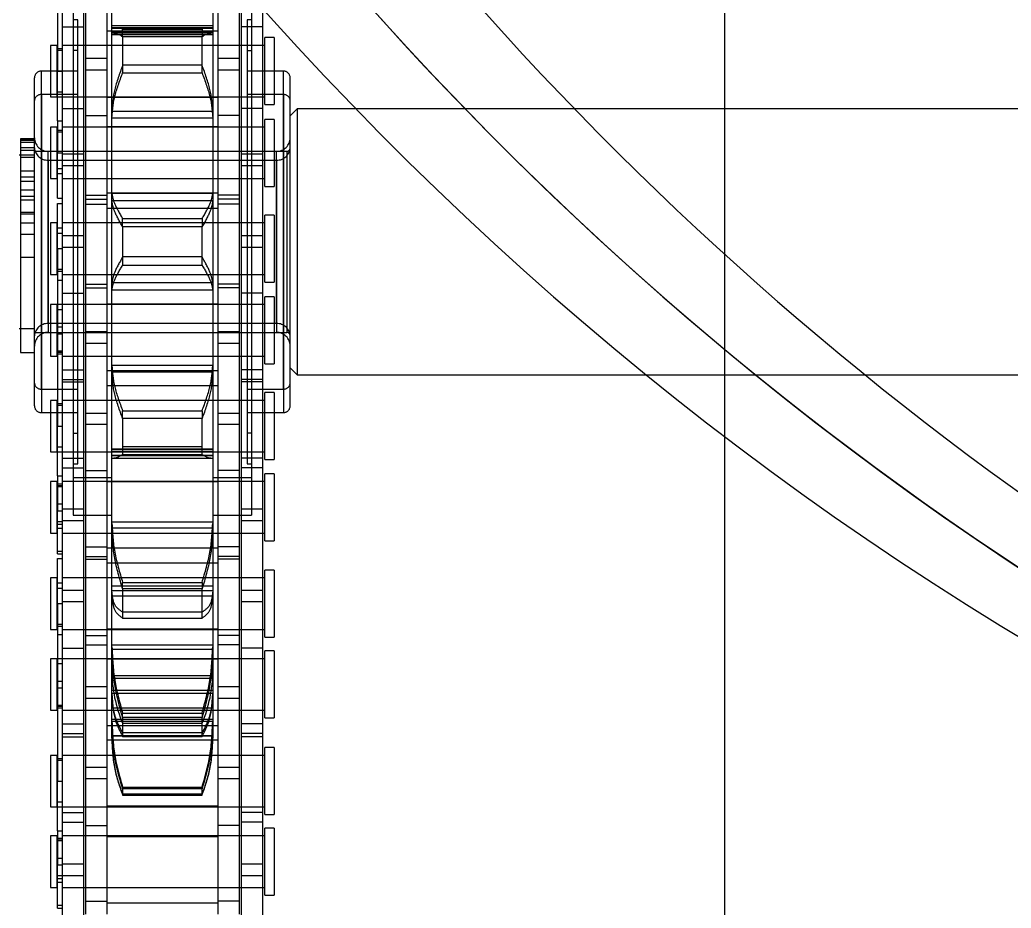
# Model space of a CAD drawing. Header units: metres. Extents: x 0 to 63075, y 0 to 44550.
# Drawn here: x 13981.9 to 14052.9, y 24886.9 to 24950.4 of the extents above; entities that cross this region are included whole.
import ezdxf

# ---------------------------------------------------------------- set-up
doc = ezdxf.new("R2010")
doc.units = ezdxf.units.M
doc.header["$LTSCALE"] = 75
doc.linetypes.add('HIDDEN2', pattern=[4.7625, 3.175, -1.5875])
for name, color, linetype in [('SDM', 7, 'Continuous'), ('SL1', 8, 'Continuous'), ('SL4', 4, 'Continuous'), ('ST1', 7, 'HIDDEN2')]:
    doc.layers.add(name, color=color, linetype=linetype)

# ---------------------------------------------------------------- blocks, each defined once
blk = doc.blocks.new('A$Ca548c4ee')
at = {"layer": 'SL1'}
for centre, major_axis, start_param, end_param in [((5918.823, 2446.587), (0, 241.3), 0.776095, 3.141593), ((5926.647, 2446.586), (0, 241.3), 0.776095, 3.976762), ((5933.207, 2446.586), (0, 182.55), 0.776095, 3.621544), ((5911.003, 2446.587), (0, -241.3), 4.712391, 6.283185), ((5918.823, 2446.587), (0, -241.3), 4.712391, 6.283185)]:
    blk.add_ellipse(centre, major_axis=major_axis, ratio=0.965926, start_param=start_param, end_param=end_param, dxfattribs=at)
blk = doc.blocks.new('A$Ca53c419a')
at = {"layer": 'SL4'}
for p, q in [((215.006, 420.765), (1004.763, 420.765)), ((495.238, 420.765), (495.238, 281.235)), ((514.288, 281.235), (514.288, 420.765))]:
    blk.add_line(p, q, dxfattribs=at)
at = {"layer": 'ST1'}
for p, q in [((512.124, 471.145), (496.837, 471.145)), ((496.837, 471.145), (496.837, 470.145)), ((498.563, 471.245), (498.563, 470.145)), ((498.563, 471.145), (498.563, 470.145)), ((503.67, 471.145), (503.67, 470.145)), ((505.307, 471.145), (505.307, 470.145)), ((506.132, 471.145), (506.132, 470.145)), ((506.766, 471.145), (506.766, 470.145)), ((506.89, 471.145), (506.89, 470.145)), ((507.761, 471.145), (507.761, 470.145)), ((508.039, 471.145), (508.039, 470.145)), ((508.466, 470.145), (508.466, 471.145)), ((509.094, 471.145), (509.094, 470.145)), ((509.405, 471.145), (509.405, 470.145)), ((509.837, 471.145), (509.837, 470.145)), ((510.794, 470.145), (510.794, 471.145)), ((510.963, 470.145), (510.963, 471.245)), ((510.963, 470.145), (510.963, 471.145)), ((511.321, 471.145), (511.321, 470.145)), ((511.51, 471.145), (511.51, 470.145)), ((511.513, 471.145), (511.513, 470.145)), ((511.899, 471.145), (511.899, 470.145)), ((512.033, 471.145), (512.033, 470.145)), ((512.092, 470.145), (512.092, 471.145)), ((512.124, 470.145), (512.124, 471.145)), ((515.297, 469.656), (492.548, 469.656)), ((492.548, 469.656), (492.548, 467.056)), ((493.036, 470.145), (514.875, 470.145)), ((494.228, 469.656), (494.228, 467.056)), ((494.228, 469.656), (516.977, 469.656)), ((498.288, 470.145), (498.288, 452.105)), ((511.238, 452.105), (511.238, 470.145)), ((514.875, 470.145), (516.489, 470.145)), ((515.297, 467.056), (515.297, 469.656)), ((516.978, 467.056), (516.978, 469.656)), ((462.269, 469), (458.579, 469)), ((458.579, 469), (458.579, 468.526)), ((462.269, 468.526), (462.269, 469)), ((468.022, 469), (464.332, 469)), ((464.332, 469), (464.332, 468.526)), ((468.022, 468.526), (468.022, 469)), ((474.939, 469), (471.249, 469)), ((471.249, 469), (471.249, 468.526)), ((474.939, 468.526), (474.939, 469)), ((480.722, 469), (477.032, 469)), ((477.032, 469), (477.032, 468.526)), ((480.722, 468.526), (480.722, 469)), ((487.609, 469), (483.919, 469)), ((483.919, 469), (483.919, 468.526)), ((487.609, 468.526), (487.609, 469)), ((493.422, 469), (489.732, 469)), ((489.732, 469), (489.732, 468.526)), ((493.422, 468.526), (493.422, 469)), ((500.279, 469), (496.589, 469)), ((496.589, 469), (496.589, 468.526)), ((498.288, 469.168), (498.288, 452.832)), ((510.611, 469.168), (498.293, 469.168)), ((498.914, 452.832), (498.914, 469.168)), ((498.914, 469.168), (511.232, 469.168)), ((500.279, 468.526), (500.279, 469)), ((506.122, 469), (502.432, 469)), ((502.432, 469), (502.432, 468.526)), ((506.122, 468.526), (506.122, 469)), ((512.974, 469), (509.284, 469)), ((509.284, 469), (509.284, 468.526)), ((510.611, 469.168), (510.611, 452.832)), ((511.238, 452.832), (511.238, 469.168)), ((512.974, 468.526), (512.974, 469)), ((518.822, 469), (515.132, 469)), ((515.132, 469), (515.132, 468.526)), ((518.822, 468.526), (518.822, 469)), ((459.397, 468.157), (450.302, 468.157)), ((457.099, 468.489), (457.099, 468.157)), ((457.099, 468.489), (460.18, 468.489)), ((457.302, 468.489), (457.302, 468.157)), ((458.579, 468.526), (462.264, 468.526)), ((458.579, 468.157), (458.579, 466.637)), ((458.579, 468.157), (458.579, 453.659)), ((458.948, 468.526), (458.948, 468.157)), ((459.218, 468.489), (459.218, 468.157)), ((460.257, 468.157), (459.397, 468.157)), ((459.397, 466.637), (459.397, 468.157)), ((459.421, 468.489), (459.421, 468.157)), ((460.18, 468.489), (460.18, 468.157)), ((462.625, 468.489), (460.18, 468.489)), ((469.352, 468.157), (460.257, 468.157)), ((460.257, 468.157), (460.257, 466.637)), ((460.668, 468.489), (460.668, 468.157)), ((461.9, 468.157), (461.9, 468.526)), ((461.978, 468.489), (461.978, 468.157)), ((462.1, 468.489), (462.1, 468.157)), ((462.264, 468.526), (462.269, 468.526)), ((462.269, 466.637), (462.269, 468.157)), ((462.269, 453.659), (462.269, 468.157)), ((462.625, 468.489), (466.177, 468.489)), ((462.625, 468.489), (462.625, 468.157)), ((463.248, 468.157), (463.248, 466.637)), ((463.934, 468.157), (463.934, 466.637)), ((464.332, 468.526), (468.022, 468.526)), ((464.332, 468.489), (464.332, 466.637)), ((464.332, 468.157), (464.332, 453.659)), ((464.701, 468.526), (464.701, 468.157)), ((466.177, 468.489), (466.177, 468.157)), ((478.877, 468.489), (466.177, 468.489)), ((467.653, 468.157), (467.653, 468.526)), ((467.796, 468.489), (467.796, 468.157)), ((468.022, 466.637), (468.022, 468.157)), ((468.022, 453.659), (468.022, 468.157)), ((469.352, 468.157), (469.352, 466.637)), ((475.702, 468.157), (469.352, 468.157)), ((469.583, 468.157), (469.583, 466.637)), ((470.269, 468.157), (470.269, 466.637)), ((471.249, 468.526), (474.934, 468.526)), ((471.249, 468.157), (471.249, 466.637)), ((471.249, 468.157), (471.249, 453.659)), ((471.418, 468.489), (471.418, 468.157)), ((471.539, 468.489), (471.539, 468.157)), ((471.618, 468.526), (471.618, 468.157)), ((472.85, 468.489), (472.85, 468.157)), ((473.338, 468.489), (473.338, 468.157)), ((474.57, 468.157), (474.57, 468.526)), ((474.934, 468.526), (474.939, 468.526)), ((474.939, 466.637), (474.939, 468.489)), ((474.939, 453.659), (474.939, 468.157)), ((475.702, 468.157), (475.702, 466.637)), ((484.797, 468.157), (475.702, 468.157)), ((476.646, 468.157), (476.646, 468.489)), ((477.032, 468.526), (480.722, 468.526)), ((477.032, 468.157), (477.032, 466.637)), ((477.032, 468.157), (477.032, 453.659)), ((477.258, 468.489), (477.258, 468.157)), ((477.401, 468.526), (477.401, 468.157)), ((478.877, 468.489), (478.877, 468.157)), ((478.877, 468.489), (482.108, 468.489)), ((479.014, 466.637), (479.014, 468.157)), ((479.844, 468.157), (479.844, 466.637)), ((479.984, 468.489), (479.984, 468.157)), ((480.353, 468.157), (480.353, 468.526)), ((480.722, 466.637), (480.722, 468.157)), ((480.722, 453.659), (480.722, 468.157)), ((482.108, 468.489), (482.108, 468.157)), ((482.439, 468.489), (482.439, 468.157)), ((482.439, 468.489), (485.52, 468.489)), ((482.642, 468.489), (482.642, 468.157)), ((483.919, 468.526), (487.604, 468.526)), ((483.919, 468.157), (483.919, 466.637)), ((483.919, 468.157), (483.919, 453.659)), ((484.288, 468.526), (484.288, 468.157)), ((484.558, 468.489), (484.558, 468.157)), ((484.761, 468.489), (484.761, 468.157)), ((485.657, 468.157), (484.797, 468.157)), ((484.797, 466.637), (484.797, 468.157)), ((485.52, 468.489), (485.52, 468.157)), ((488.025, 468.489), (485.52, 468.489)), ((494.752, 468.157), (485.657, 468.157)), ((485.657, 468.157), (485.657, 466.637)), ((486.008, 468.489), (486.008, 468.157)), ((487.24, 468.157), (487.24, 468.526)), ((487.318, 468.489), (487.318, 468.157)), ((487.44, 468.489), (487.44, 468.157)), ((487.604, 468.526), (487.609, 468.526)), ((487.609, 466.637), (487.609, 468.157)), ((487.609, 453.659), (487.609, 468.157)), ((488.025, 468.489), (491.577, 468.489)), ((488.025, 468.489), (488.025, 468.157)), ((488.588, 468.157), (488.588, 466.637)), ((489.274, 468.157), (489.274, 466.637)), ((489.732, 468.526), (493.422, 468.526)), ((489.732, 468.489), (489.732, 466.637)), ((489.732, 468.157), (489.732, 453.659)), ((490.101, 468.526), (490.101, 468.157)), ((491.577, 468.489), (491.577, 468.157)), ((504.277, 468.489), (491.577, 468.489)), ((493.053, 468.157), (493.053, 468.526)), ((493.196, 468.489), (493.196, 468.157)), ((493.422, 466.637), (493.422, 468.157)), ((493.422, 453.659), (493.422, 468.157)), ((494.752, 468.157), (494.752, 466.637)), ((501.102, 468.157), (494.752, 468.157)), ((494.923, 468.157), (494.923, 466.637)), ((495.609, 468.157), (495.609, 466.637)), ((496.589, 468.526), (500.274, 468.526)), ((496.589, 468.157), (496.589, 466.637)), ((496.589, 468.157), (496.589, 453.659)), ((496.758, 468.489), (496.758, 468.157)), ((496.879, 468.489), (496.879, 468.157)), ((496.958, 468.526), (496.958, 468.157)), ((498.19, 468.489), (498.19, 468.157)), ((498.678, 468.489), (498.678, 468.157)), ((499.91, 468.157), (499.91, 468.526)), ((500.274, 468.526), (500.279, 468.526)), ((500.279, 466.637), (500.279, 468.489)), ((500.279, 453.659), (500.279, 468.157)), ((501.102, 468.157), (501.102, 466.637)), ((510.197, 468.157), (501.102, 468.157)), ((501.986, 468.157), (501.986, 468.489)), ((502.432, 468.526), (506.122, 468.526)), ((502.432, 468.157), (502.432, 466.637)), ((502.432, 468.157), (502.432, 453.659)), ((502.658, 468.489), (502.658, 468.157)), ((502.801, 468.526), (502.801, 468.157)), ((504.277, 468.489), (504.277, 468.157)), ((504.277, 468.489), (507.508, 468.489)), ((504.354, 466.637), (504.354, 468.157)), ((505.209, 468.157), (505.209, 466.637)), ((505.384, 468.489), (505.384, 468.157)), ((505.753, 468.157), (505.753, 468.526)), ((506.122, 466.637), (506.122, 468.157)), ((506.122, 453.659), (506.122, 468.157)), ((507.508, 468.489), (507.508, 468.157)), ((507.898, 468.489), (507.898, 468.157)), ((507.898, 468.489), (511.129, 468.489)), ((509.284, 468.526), (512.974, 468.526)), ((509.284, 468.157), (509.284, 466.637)), ((509.284, 468.157), (509.284, 453.659)), ((509.653, 468.526), (509.653, 468.157)), ((510.022, 468.489), (510.022, 468.157)), ((511.057, 468.157), (510.197, 468.157)), ((510.197, 466.637), (510.197, 468.157)), ((520.152, 468.157), (511.057, 468.157)), ((511.057, 468.157), (511.057, 466.637)), ((511.129, 468.489), (511.129, 468.157)), ((513.425, 468.489), (511.129, 468.489)), ((512.605, 468.157), (512.605, 468.526)), ((512.748, 468.489), (512.748, 468.157)), ((512.974, 466.637), (512.974, 468.157)), ((512.974, 453.659), (512.974, 468.157)), ((513.425, 468.489), (516.977, 468.489)), ((513.425, 468.489), (513.425, 468.157)), ((514.304, 468.157), (514.304, 466.637)), ((515.132, 468.526), (518.822, 468.526)), ((515.132, 468.489), (515.132, 466.637)), ((515.132, 468.157), (515.132, 453.659)), ((515.501, 468.526), (515.501, 468.157)), ((516.977, 468.489), (516.977, 468.157)), ((529.677, 468.489), (516.977, 468.489)), ((518.453, 468.157), (518.453, 468.526)), ((518.596, 468.489), (518.596, 468.157)), ((518.822, 466.637), (518.822, 468.157)), ((518.822, 453.659), (518.822, 468.157)), ((520.152, 468.157), (520.152, 466.637)), ((526.502, 468.157), (520.152, 468.157)), ((521.617, 467.375), (485.219, 467.375)), ((485.219, 467.375), (485.219, 464.605)), ((487.908, 467.375), (487.908, 464.605)), ((488.883, 467.375), (488.883, 467.056)), ((491.068, 467.375), (491.068, 467.056)), ((518.457, 467.056), (518.457, 467.375)), ((520.642, 467.056), (520.642, 467.375)), ((459.397, 466.637), (450.302, 466.637)), ((460.257, 466.637), (459.397, 466.637)), ((469.352, 466.637), (460.257, 466.637)), ((475.702, 466.637), (469.352, 466.637)), ((484.797, 466.637), (475.702, 466.637)), ((485.657, 466.637), (484.797, 466.637)), ((494.752, 466.637), (485.657, 466.637)), ((488.883, 467.056), (518.457, 467.056)), ((501.102, 466.637), (494.752, 466.637)), ((510.197, 466.637), (501.102, 466.637)), ((511.057, 466.637), (510.197, 466.637)), ((520.152, 466.637), (511.057, 466.637)), ((518.457, 467.056), (520.642, 467.056)), ((526.502, 466.637), (520.152, 466.637)), ((463.002, 466.485), (456.652, 466.485)), ((457.599, 466.485), (457.599, 464.965)), ((458.579, 466.485), (458.579, 464.965)), ((462.269, 464.965), (462.269, 466.485)), ((463.002, 466.485), (463.002, 464.965)), ((472.097, 466.485), (463.002, 466.485)), ((464.332, 466.485), (464.332, 464.965)), ((466.344, 464.965), (466.344, 466.485)), ((467.174, 466.485), (467.174, 464.965)), ((468.022, 464.965), (468.022, 466.485)), ((471.249, 466.485), (471.249, 464.965)), ((472.957, 466.485), (472.097, 466.485)), ((472.097, 464.965), (472.097, 466.485)), ((482.052, 466.485), (472.957, 466.485)), ((472.957, 466.485), (472.957, 464.965)), ((474.939, 464.965), (474.939, 466.485)), ((475.918, 466.485), (475.918, 464.965)), ((476.604, 466.485), (476.604, 464.965)), ((477.032, 466.485), (477.032, 464.965)), ((480.722, 464.965), (480.722, 466.485)), ((482.052, 466.485), (482.052, 464.965)), ((488.402, 466.485), (482.052, 466.485)), ((482.253, 466.485), (482.253, 464.965)), ((482.939, 466.485), (482.939, 464.965)), ((483.919, 466.485), (483.919, 464.965)), ((487.609, 464.965), (487.609, 466.485)), ((488.402, 466.485), (488.402, 464.965)), ((497.497, 466.485), (488.402, 466.485)), ((489.732, 466.485), (489.732, 464.965)), ((491.684, 464.965), (491.684, 466.485)), ((492.514, 466.485), (492.514, 464.965)), ((493.422, 464.965), (493.422, 466.485)), ((496.589, 466.485), (496.589, 464.965)), ((498.357, 466.485), (497.497, 466.485)), ((497.497, 464.965), (497.497, 466.485)), ((507.452, 466.485), (498.357, 466.485)), ((498.357, 466.485), (498.357, 464.965)), ((500.279, 464.965), (500.279, 466.485)), ((501.47, 466.485), (501.47, 464.965)), ((501.745, 466.485), (501.745, 464.965)), ((502.432, 466.485), (502.432, 464.965)), ((506.122, 464.965), (506.122, 466.485)), ((507.452, 466.485), (507.452, 464.965)), ((513.802, 466.485), (507.452, 466.485)), ((507.818, 466.485), (507.818, 464.965)), ((508.093, 466.485), (508.093, 464.965)), ((509.284, 466.485), (509.284, 464.965)), ((512.974, 464.965), (512.974, 466.485)), ((513.802, 466.485), (513.802, 464.965)), ((522.897, 466.485), (513.802, 466.485)), ((515.132, 466.485), (515.132, 464.965)), ((517.049, 464.965), (517.049, 466.485)), ((517.909, 466.485), (517.909, 464.965)), ((518.822, 464.965), (518.822, 466.485)), ((463.002, 464.965), (456.652, 464.965)), ((457.437, 457.035), (457.437, 464.965)), ((458.579, 464.965), (458.579, 457.035)), ((462.217, 464.965), (462.217, 457.035)), ((462.269, 457.035), (462.269, 464.965)), ((472.097, 464.965), (463.002, 464.965)), ((464.332, 464.965), (464.332, 457.035)), ((464.384, 457.035), (464.384, 464.965)), ((468.022, 457.035), (468.022, 464.965)), ((469.134, 464.965), (469.134, 457.035)), ((469.264, 464.605), (470.318, 464.605)), ((469.384, 457.395), (469.384, 464.605)), ((469.427, 457.395), (469.427, 464.605)), ((470.137, 457.035), (470.137, 464.965)), ((470.318, 464.605), (470.447, 464.605)), ((470.447, 457.395), (470.447, 464.605)), ((470.447, 464.605), (472.357, 464.605)), ((470.582, 457.395), (470.582, 464.605)), ((471.249, 464.965), (471.249, 457.035)), ((471.405, 457.395), (471.405, 464.605)), ((472.957, 464.965), (472.097, 464.965)), ((472.357, 464.605), (475.483, 464.605)), ((472.453, 457.395), (472.453, 464.605)), ((472.669, 457.395), (472.669, 464.605)), ((482.052, 464.965), (472.957, 464.965)), ((473.521, 457.395), (473.521, 464.605)), ((473.702, 457.395), (473.702, 464.605)), ((474.917, 464.965), (474.917, 457.035)), ((474.939, 457.035), (474.939, 464.965)), ((475.483, 464.605), (475.607, 464.605)), ((475.607, 457.395), (475.607, 464.605)), ((475.607, 464.605), (479.359, 464.605)), ((475.902, 457.395), (475.902, 464.605)), ((477.032, 464.965), (477.032, 457.035)), ((477.054, 457.035), (477.054, 464.965)), ((479.359, 464.605), (484.179, 464.605)), ((479.419, 457.395), (479.419, 464.605)), ((479.782, 457.395), (479.782, 464.605)), ((479.796, 457.395), (479.796, 464.605)), ((480.137, 457.395), (480.137, 464.605)), ((480.722, 457.035), (480.722, 464.965)), ((481.804, 464.965), (481.804, 457.035)), ((488.402, 464.965), (482.052, 464.965)), ((482.837, 457.035), (482.837, 464.965)), ((483.919, 464.965), (483.919, 457.035)), ((484.179, 464.605), (484.282, 464.605)), ((484.282, 457.395), (484.282, 464.605)), ((484.282, 464.605), (489.425, 464.605)), ((484.704, 457.395), (484.704, 464.605)), ((487.609, 457.035), (487.609, 464.965)), ((487.617, 464.965), (487.617, 457.035)), ((497.497, 464.965), (488.402, 464.965)), ((489.296, 464.608), (489.296, 457.393)), ((489.425, 464.605), (495.357, 464.605)), ((489.442, 457.395), (489.442, 464.605)), ((489.473, 457.395), (489.473, 464.605)), ((489.724, 457.035), (489.724, 464.965)), ((489.732, 464.965), (489.732, 457.035)), ((489.79, 464.608), (489.79, 457.393)), ((489.907, 457.395), (489.907, 464.605)), ((489.932, 457.395), (489.932, 464.605)), ((493.422, 457.035), (493.422, 464.965)), ((494.474, 464.965), (494.474, 457.035)), ((495.357, 464.605), (495.428, 464.605)), ((495.428, 457.395), (495.428, 464.605)), ((495.428, 464.605), (501.313, 464.605)), ((495.537, 457.035), (495.537, 464.965)), ((495.925, 457.395), (495.925, 464.605)), ((496.589, 464.965), (496.589, 457.035)), ((498.357, 464.965), (497.497, 464.965)), ((507.452, 464.965), (498.357, 464.965)), ((500.279, 457.035), (500.279, 464.965)), ((500.317, 464.965), (500.317, 457.035)), ((501.313, 457.395), (501.313, 464.605)), ((501.313, 464.605), (501.341, 464.605)), ((501.341, 464.605), (507.671, 464.605)), ((501.825, 457.395), (501.825, 464.605)), ((502.394, 457.035), (502.394, 464.965)), ((502.432, 464.965), (502.432, 457.035)), ((506.122, 457.035), (506.122, 464.965)), ((507.169, 464.965), (507.169, 457.035)), ((513.802, 464.965), (507.452, 464.965)), ((507.671, 464.605), (507.7, 464.605)), ((507.7, 457.395), (507.7, 464.605)), ((507.7, 464.605), (513.6, 464.605)), ((508.212, 457.395), (508.212, 464.605)), ((508.237, 457.035), (508.237, 464.965)), ((509.284, 464.965), (509.284, 457.035)), ((512.974, 457.035), (512.974, 464.965)), ((513.017, 464.965), (513.017, 457.035)), ((513.6, 457.395), (513.6, 464.605)), ((513.6, 464.605), (513.669, 464.605)), ((513.669, 464.605), (519.633, 464.605)), ((522.897, 464.965), (513.802, 464.965)), ((514.097, 457.395), (514.097, 464.605)), ((515.089, 457.035), (515.089, 464.965)), ((515.132, 464.965), (515.132, 457.035)), ((518.822, 457.035), (518.822, 464.965)), ((519.593, 464.605), (519.593, 457.395)), ((519.618, 457.395), (519.618, 464.605)), ((519.633, 464.605), (524.821, 464.605)), ((519.735, 457.393), (519.735, 464.608)), ((519.869, 464.965), (519.869, 457.035)), ((520.052, 464.605), (520.052, 457.395)), ((520.083, 457.395), (520.083, 464.605)), ((520.229, 457.393), (520.229, 464.608)), ((465.632, 463.843), (465.175, 463.843)), ((465.175, 463.843), (465.175, 458.157)), ((465.256, 458.157), (465.256, 463.843)), ((465.632, 458.157), (465.632, 463.843)), ((465.632, 463.843), (465.752, 463.843)), ((465.752, 463.843), (465.752, 458.157)), ((470.727, 463.843), (469.373, 463.843)), ((469.373, 463.843), (469.373, 458.157)), ((469.645, 458.157), (469.645, 463.843)), ((470.319, 463.843), (470.319, 458.157)), ((470.727, 458.157), (470.727, 463.843)), ((470.727, 463.843), (471.034, 463.843)), ((471.034, 463.843), (471.034, 458.157)), ((479.928, 463.843), (477.84, 463.843)), ((477.84, 463.843), (477.84, 458.157)), ((478.27, 458.157), (478.27, 463.843)), ((479.928, 458.157), (479.928, 463.843)), ((479.928, 463.843), (480.384, 463.843)), ((480.384, 463.843), (480.384, 458.157)), ((492.124, 463.843), (489.554, 463.843)), ((489.554, 463.843), (489.554, 458.157)), ((490.09, 458.157), (490.09, 463.843)), ((492.124, 458.157), (492.124, 463.843)), ((492.124, 463.843), (492.674, 463.843)), ((492.674, 463.843), (492.674, 458.157)), ((505.845, 463.843), (503.102, 463.843)), ((503.102, 463.843), (503.102, 458.157)), ((503.68, 458.157), (503.68, 463.843)), ((505.845, 458.157), (505.845, 463.843)), ((505.845, 463.843), (506.423, 463.843)), ((506.423, 463.843), (506.423, 458.157)), ((519.435, 463.843), (516.851, 463.843)), ((516.851, 463.843), (516.851, 458.157)), ((517.401, 458.157), (517.401, 463.843)), ((519.435, 458.157), (519.435, 463.843)), ((519.435, 463.843), (519.971, 463.843)), ((519.971, 463.843), (519.971, 458.157)), ((465.175, 458.157), (465.632, 458.157)), ((465.752, 458.157), (465.632, 458.157)), ((469.373, 458.157), (470.727, 458.157)), ((471.034, 458.157), (470.727, 458.157)), ((477.84, 458.157), (479.928, 458.157)), ((480.384, 458.157), (479.928, 458.157)), ((489.554, 458.157), (492.124, 458.157)), ((492.674, 458.157), (492.124, 458.157)), ((503.102, 458.157), (505.845, 458.157)), ((506.423, 458.157), (505.845, 458.157)), ((516.851, 458.157), (519.435, 458.157)), ((519.971, 458.157), (519.435, 458.157)), ((470.318, 457.395), (469.264, 457.395)), ((470.447, 457.395), (470.318, 457.395)), ((472.357, 457.395), (470.447, 457.395)), ((475.483, 457.395), (472.357, 457.395)), ((475.607, 457.395), (475.483, 457.395)), ((479.359, 457.395), (475.607, 457.395)), ((484.179, 457.395), (479.359, 457.395)), ((484.282, 457.395), (484.179, 457.395)), ((489.425, 457.395), (484.282, 457.395)), ((485.219, 457.395), (485.219, 454.625)), ((487.908, 457.395), (487.908, 454.625)), ((495.357, 457.395), (489.425, 457.395)), ((495.428, 457.395), (495.357, 457.395)), ((501.313, 457.395), (495.428, 457.395)), ((501.341, 457.395), (501.313, 457.395)), ((507.671, 457.395), (501.341, 457.395)), ((507.7, 457.395), (507.671, 457.395)), ((513.6, 457.395), (507.7, 457.395)), ((513.669, 457.395), (513.6, 457.395)), ((519.633, 457.395), (513.669, 457.395)), ((524.821, 457.395), (519.633, 457.395)), ((463.002, 457.035), (456.652, 457.035)), ((457.599, 455.515), (457.599, 457.035)), ((458.579, 457.035), (458.579, 455.515)), ((462.269, 455.515), (462.269, 457.035)), ((463.002, 455.515), (463.002, 457.035)), ((472.097, 457.035), (463.002, 457.035)), ((464.332, 457.035), (464.332, 455.515)), ((466.344, 455.515), (466.344, 457.035)), ((467.174, 457.035), (467.174, 455.515)), ((468.022, 455.515), (468.022, 457.035)), ((471.249, 457.035), (471.249, 455.515)), ((472.957, 457.035), (472.097, 457.035)), ((472.097, 455.515), (472.097, 457.035)), ((482.052, 457.035), (472.957, 457.035)), ((472.957, 457.035), (472.957, 455.515)), ((474.939, 455.515), (474.939, 457.035)), ((475.918, 455.515), (475.918, 457.035)), ((476.604, 455.515), (476.604, 457.035)), ((477.032, 457.035), (477.032, 455.515)), ((480.722, 455.515), (480.722, 457.035)), ((482.052, 455.515), (482.052, 457.035)), ((488.402, 457.035), (482.052, 457.035)), ((482.253, 455.515), (482.253, 457.035)), ((482.939, 455.515), (482.939, 457.035)), ((483.919, 457.035), (483.919, 455.515)), ((487.609, 455.515), (487.609, 457.035)), ((488.402, 455.515), (488.402, 457.035)), ((497.497, 457.035), (488.402, 457.035)), ((489.732, 457.035), (489.732, 455.515)), ((491.684, 455.515), (491.684, 457.035)), ((492.514, 457.035), (492.514, 455.515)), ((493.422, 455.515), (493.422, 457.035)), ((496.589, 457.035), (496.589, 455.515)), ((498.357, 457.035), (497.497, 457.035)), ((497.497, 455.515), (497.497, 457.035)), ((507.452, 457.035), (498.357, 457.035)), ((498.357, 457.035), (498.357, 455.515)), ((500.279, 455.515), (500.279, 457.035)), ((501.47, 455.515), (501.47, 457.035)), ((501.745, 455.515), (501.745, 457.035)), ((502.432, 457.035), (502.432, 455.515)), ((506.122, 455.515), (506.122, 457.035)), ((507.452, 455.515), (507.452, 457.035)), ((513.802, 457.035), (507.452, 457.035)), ((507.818, 455.515), (507.818, 457.035)), ((508.093, 455.515), (508.093, 457.035)), ((509.284, 457.035), (509.284, 455.515)), ((512.974, 455.515), (512.974, 457.035)), ((513.802, 455.515), (513.802, 457.035)), ((522.897, 457.035), (513.802, 457.035)), ((515.132, 457.035), (515.132, 455.515)), ((517.049, 455.515), (517.049, 457.035)), ((517.909, 457.035), (517.909, 455.515)), ((518.822, 455.515), (518.822, 457.035)), ((459.397, 455.363), (450.302, 455.363)), ((463.002, 455.515), (456.652, 455.515)), ((458.579, 455.363), (458.579, 453.843)), ((460.257, 455.363), (459.397, 455.363)), ((459.397, 453.843), (459.397, 455.363)), ((469.352, 455.363), (460.257, 455.363)), ((460.257, 455.363), (460.257, 453.843)), ((462.269, 453.843), (462.269, 455.363)), ((472.097, 455.515), (463.002, 455.515)), ((463.248, 453.843), (463.248, 455.363)), ((463.934, 453.843), (463.934, 455.363)), ((464.332, 455.363), (464.332, 453.843)), ((468.022, 453.843), (468.022, 455.363)), ((469.352, 453.843), (469.352, 455.363)), ((475.702, 455.363), (469.352, 455.363)), ((469.583, 453.843), (469.583, 455.363)), ((470.269, 453.843), (470.269, 455.363)), ((471.249, 455.363), (471.249, 453.843)), ((472.957, 455.515), (472.097, 455.515)), ((482.052, 455.515), (472.957, 455.515)), ((474.939, 453.843), (474.939, 455.363)), ((475.702, 453.843), (475.702, 455.363)), ((484.797, 455.363), (475.702, 455.363)), ((477.032, 455.363), (477.032, 453.843)), ((479.014, 453.843), (479.014, 455.363)), ((479.844, 455.363), (479.844, 453.843)), ((480.722, 453.843), (480.722, 455.363)), ((488.402, 455.515), (482.052, 455.515)), ((483.919, 455.363), (483.919, 453.843)), ((485.657, 455.363), (484.797, 455.363)), ((484.797, 453.843), (484.797, 455.363)), ((494.752, 455.363), (485.657, 455.363)), ((485.657, 455.363), (485.657, 453.843)), ((487.609, 453.843), (487.609, 455.363)), ((497.497, 455.515), (488.402, 455.515)), ((488.588, 453.843), (488.588, 455.363)), ((489.274, 453.843), (489.274, 455.363)), ((489.732, 455.363), (489.732, 453.843)), ((493.422, 453.843), (493.422, 455.363)), ((494.752, 453.843), (494.752, 455.363)), ((501.102, 455.363), (494.752, 455.363)), ((494.923, 453.843), (494.923, 455.363)), ((495.609, 453.843), (495.609, 455.363)), ((496.589, 455.363), (496.589, 453.843)), ((498.357, 455.515), (497.497, 455.515)), ((507.452, 455.515), (498.357, 455.515)), ((500.279, 453.843), (500.279, 455.363)), ((501.102, 453.843), (501.102, 455.363)), ((510.197, 455.363), (501.102, 455.363)), ((502.432, 455.363), (502.432, 453.843)), ((504.354, 453.843), (504.354, 455.363)), ((505.209, 455.363), (505.209, 453.843)), ((506.122, 453.843), (506.122, 455.363)), ((513.802, 455.515), (507.452, 455.515)), ((509.284, 455.363), (509.284, 453.843)), ((511.057, 455.363), (510.197, 455.363)), ((510.197, 453.843), (510.197, 455.363)), ((520.152, 455.363), (511.057, 455.363)), ((511.057, 455.363), (511.057, 453.843)), ((512.974, 453.843), (512.974, 455.363)), ((522.897, 455.515), (513.802, 455.515)), ((514.304, 453.843), (514.304, 455.363)), ((515.132, 455.363), (515.132, 453.843)), ((518.822, 453.843), (518.822, 455.363)), ((520.152, 453.843), (520.152, 455.363)), ((526.502, 455.363), (520.152, 455.363)), ((521.617, 454.625), (485.219, 454.625)), ((518.457, 454.944), (488.883, 454.944)), ((488.883, 454.944), (488.883, 454.625)), ((491.068, 454.625), (491.068, 454.944)), ((492.548, 454.944), (492.548, 452.344)), ((494.228, 454.944), (494.228, 452.344)), ((515.297, 452.344), (515.297, 454.944)), ((516.978, 452.344), (516.978, 454.944)), ((518.457, 454.944), (518.457, 454.625)), ((520.642, 454.944), (518.457, 454.944)), ((520.642, 454.625), (520.642, 454.944)), ((459.397, 453.843), (450.302, 453.843)), ((458.025, 453.659), (462.822, 453.659)), ((458.025, 453.659), (458.025, 453)), ((460.257, 453.843), (459.397, 453.843)), ((469.352, 453.843), (460.257, 453.843)), ((462.822, 453), (462.822, 453.659)), ((463.779, 453.659), (468.576, 453.659)), ((463.779, 453.659), (463.779, 453)), ((468.576, 453), (468.576, 453.659)), ((475.702, 453.843), (469.352, 453.843)), ((470.695, 453.659), (475.492, 453.659)), ((470.695, 453.659), (470.695, 453)), ((475.492, 453), (475.492, 453.659)), ((484.797, 453.843), (475.702, 453.843)), ((476.479, 453.659), (481.276, 453.659)), ((476.479, 453.659), (476.479, 453)), ((481.276, 453), (481.276, 453.659)), ((483.365, 453.659), (488.162, 453.659)), ((483.365, 453.659), (483.365, 453)), ((485.657, 453.843), (484.797, 453.843)), ((494.752, 453.843), (485.657, 453.843)), ((488.162, 453), (488.162, 453.659)), ((489.179, 453.659), (493.976, 453.659)), ((489.179, 453.659), (489.179, 453)), ((493.976, 453), (493.976, 453.659)), ((501.102, 453.843), (494.752, 453.843)), ((496.035, 453.659), (500.832, 453.659)), ((496.035, 453.659), (496.035, 453)), ((500.832, 453), (500.832, 453.659)), ((510.197, 453.843), (501.102, 453.843)), ((501.879, 453.659), (506.676, 453.659)), ((501.879, 453.659), (501.879, 453)), ((506.676, 453), (506.676, 453.659)), ((508.731, 453.659), (513.528, 453.659)), ((508.731, 453.659), (508.731, 453)), ((511.057, 453.843), (510.197, 453.843)), ((520.152, 453.843), (511.057, 453.843)), ((513.528, 453), (513.528, 453.659)), ((514.579, 453.659), (519.376, 453.659)), ((514.579, 453.659), (514.579, 453)), ((519.376, 453), (519.376, 453.659)), ((526.502, 453.843), (520.152, 453.843)), ((462.822, 453), (458.025, 453)), ((468.576, 453), (463.779, 453)), ((475.492, 453), (470.695, 453)), ((481.276, 453), (476.479, 453)), ((488.162, 453), (483.365, 453)), ((493.976, 453), (489.179, 453)), ((500.832, 453), (496.035, 453)), ((510.611, 452.832), (498.293, 452.832)), ((498.914, 452.832), (511.232, 452.832)), ((506.676, 453), (501.879, 453)), ((513.528, 453), (508.731, 453)), ((519.376, 453), (514.579, 453)), ((515.297, 452.344), (492.548, 452.344)), ((493.036, 451.855), (514.875, 451.855)), ((494.228, 452.344), (516.977, 452.344)), ((495.738, 451.855), (495.238, 451.355)), ((511.23, 452.105), (498.295, 452.105)), ((514.288, 451.355), (513.788, 451.855)), ((514.875, 451.855), (516.489, 451.855)), ((514.288, 451.355), (495.238, 451.355)), ((495.238, 451.355), (495.238, 420.765)), ((514.288, 420.765), (514.288, 451.355))]:
    blk.add_line(p, q, dxfattribs=at)
for centre, radius, start, end in [((493.036, 469.656), 0.489, 90, 180), ((494.686, 469.688), 0.459, 94.53893, 183.91324), ((497.31, 469.168), 0.977, 0, 90), ((497.982, 469.213), 0.934, 357.23726, 86.94097), ((511.543, 469.213), 0.934, 93.05903, 182.76274), ((512.215, 469.168), 0.977, 90, 180), ((514.839, 469.688), 0.459, 356.08676, 85.46107), ((516.489, 469.656), 0.489, 0, 90), ((474.071, 454.987), 9.618, 90.09202, 112.96021), ((474.071, 467.013), 9.618, 247.03979, 269.90798), ((497.31, 452.832), 0.977, 270, 0), ((497.982, 452.787), 0.934, 273.05903, 2.76274), ((511.543, 452.787), 0.934, 177.23726, 266.94097), ((512.215, 452.832), 0.977, 180, 270), ((493.036, 452.344), 0.489, 180, 270), ((494.686, 452.312), 0.459, 176.08676, 265.46107), ((498.038, 452.105), 0.25, 270, 0), ((511.488, 452.105), 0.25, 180, 270), ((514.839, 452.312), 0.459, 274.53893, 3.91324), ((516.489, 452.344), 0.489, 270, 0)]:
    blk.add_arc(centre, radius, start, end, dxfattribs=at)
for points, knots in [([(469.264, 464.605), (468.522, 464.567), (467.036, 464.492), (465.796, 464.059), (465.175, 463.843)], [0, 0, 0, 0, 0.49948, 1, 1, 1, 1]), ([(465.256, 463.843), (465.869, 464.059), (467.095, 464.492), (468.571, 464.567), (469.308, 464.605)], [0, 0, 0, 0, 0.500152, 1, 1, 1, 1]), ([(465.632, 463.843), (466.38, 464.059), (467.874, 464.492), (469.504, 464.567), (470.318, 464.605)], [0, 0, 0, 0, 0.500529, 1, 1, 1, 1]), ([(470.452, 464.605), (469.637, 464.567), (468.005, 464.492), (466.503, 464.059), (465.752, 463.843)], [0, 0, 0, 0, 0.499459, 1, 1, 1, 1]), ([(472.357, 464.605), (471.778, 464.567), (470.619, 464.492), (469.789, 464.06), (469.373, 463.843)], [0, 0, 0, 0, 0.499427, 1, 1, 1, 1]), ([(469.645, 463.843), (470.05, 464.059), (470.86, 464.492), (472.003, 464.567), (472.575, 464.605)], [0, 0, 0, 0, 0.500133, 1, 1, 1, 1]), ([(470.727, 463.843), (471.519, 464.059), (473.101, 464.492), (474.689, 464.567), (475.483, 464.605)], [0, 0, 0, 0, 0.500514, 1, 1, 1, 1]), ([(475.779, 464.605), (474.989, 464.567), (473.407, 464.492), (471.826, 464.06), (471.034, 463.843)], [0, 0, 0, 0, 0.499098, 1, 1, 1, 1]), ([(479.359, 464.605), (479.013, 464.567), (478.319, 464.492), (478, 464.06), (477.84, 463.843)], [0, 0, 0, 0, 0.499098, 1, 1, 1, 1]), ([(478.27, 463.843), (478.418, 464.059), (478.715, 464.492), (479.387, 464.567), (479.723, 464.605)], [0, 0, 0, 0, 0.500534, 1, 1, 1, 1]), ([(479.928, 463.843), (480.668, 464.059), (482.147, 464.492), (483.502, 464.567), (484.179, 464.605)], [0, 0, 0, 0, 0.5002609, 1, 1, 1, 1]), ([(484.601, 464.605), (483.932, 464.567), (482.591, 464.492), (481.12, 464.06), (480.384, 463.843)], [0, 0, 0, 0, 0.499124, 1, 1, 1, 1]), ([(492.124, 463.843), (492.723, 464.059), (493.921, 464.492), (494.879, 464.567), (495.357, 464.605)], [0, 0, 0, 0, 0.500133, 1, 1, 1, 1]), ([(495.856, 464.605), (495.387, 464.567), (494.449, 464.492), (493.266, 464.059), (492.674, 463.843)], [0, 0, 0, 0, 0.499464, 1, 1, 1, 1]), ([(501.341, 464.605), (501.552, 464.567), (501.974, 464.492), (502.726, 464.059), (503.102, 463.843)], [0, 0, 0, 0, 0.499479, 1, 1, 1, 1]), ([(503.68, 463.843), (503.294, 464.059), (502.522, 464.492), (502.077, 464.567), (501.854, 464.605)], [0, 0, 0, 0, 0.500372, 1, 1, 1, 1]), ([(505.845, 463.843), (506.231, 464.059), (507.003, 464.492), (507.448, 464.567), (507.671, 464.605)], [0, 0, 0, 0, 0.500372, 1, 1, 1, 1]), ([(508.184, 464.605), (507.973, 464.567), (507.551, 464.492), (506.799, 464.059), (506.423, 463.843)], [0, 0, 0, 0, 0.499479, 1, 1, 1, 1]), ([(513.669, 464.605), (514.138, 464.567), (515.076, 464.492), (516.259, 464.059), (516.851, 463.843)], [0, 0, 0, 0, 0.499464, 1, 1, 1, 1]), ([(517.401, 463.843), (516.802, 464.059), (515.604, 464.492), (514.646, 464.567), (514.168, 464.605)], [0, 0, 0, 0, 0.500133, 1, 1, 1, 1]), ([(489.324, 464.439), (489.315, 464.429), (489.255, 464.36), (489.417, 464.08), (489.554, 463.843)], [0, 0, 0, 0, 0.151986, 1, 1, 1, 1]), ([(519.435, 463.843), (519.579, 464.077), (519.763, 464.373), (519.709, 464.443), (519.697, 464.458)], [0, 0, 0, 0, 0.78694, 1, 1, 1, 1]), ([(465.175, 458.157), (465.796, 457.941), (467.036, 457.508), (468.522, 457.433), (469.264, 457.395)], [0, 0, 0, 0, 0.500513, 1, 1, 1, 1]), ([(469.308, 457.395), (468.572, 457.433), (467.096, 457.508), (465.87, 457.94), (465.256, 458.157)], [0, 0, 0, 0, 0.4991241, 1, 1, 1, 1]), ([(470.318, 457.395), (469.504, 457.433), (467.874, 457.508), (466.38, 457.941), (465.632, 458.157)], [0, 0, 0, 0, 0.499464, 1, 1, 1, 1]), ([(465.752, 458.157), (466.503, 457.941), (468.005, 457.508), (469.637, 457.433), (470.452, 457.395)], [0, 0, 0, 0, 0.500534, 1, 1, 1, 1]), ([(469.373, 458.157), (469.788, 457.941), (470.618, 457.508), (471.778, 457.433), (472.357, 457.395)], [0, 0, 0, 0, 0.500372, 1, 1, 1, 1]), ([(472.575, 457.395), (472.004, 457.433), (470.861, 457.508), (470.051, 457.94), (469.645, 458.157)], [0, 0, 0, 0, 0.499098, 1, 1, 1, 1]), ([(475.483, 457.395), (474.689, 457.433), (473.101, 457.508), (471.519, 457.941), (470.727, 458.157)], [0, 0, 0, 0, 0.499479, 1, 1, 1, 1]), ([(471.034, 458.157), (471.825, 457.941), (473.406, 457.508), (474.988, 457.433), (475.779, 457.395)], [0, 0, 0, 0, 0.500133, 1, 1, 1, 1]), ([(477.84, 458.157), (477.999, 457.941), (478.319, 457.508), (479.012, 457.433), (479.359, 457.395)], [0, 0, 0, 0, 0.5001333, 1, 1, 1, 1]), ([(479.723, 457.395), (479.387, 457.433), (478.715, 457.508), (478.418, 457.941), (478.27, 458.157)], [0, 0, 0, 0, 0.499459, 1, 1, 1, 1]), ([(484.179, 457.395), (483.502, 457.433), (482.147, 457.508), (480.669, 457.94), (479.928, 458.157)], [0, 0, 0, 0, 0.499419, 1, 1, 1, 1]), ([(480.384, 458.157), (481.119, 457.941), (482.59, 457.508), (483.931, 457.433), (484.601, 457.395)], [0, 0, 0, 0, 0.5001515, 1, 1, 1, 1]), ([(489.554, 458.157), (489.417, 457.92), (489.256, 457.64), (489.315, 457.571), (489.324, 457.561)], [0, 0, 0, 0, 0.847473, 1, 1, 1, 1]), ([(495.357, 457.395), (494.879, 457.433), (493.922, 457.508), (492.724, 457.94), (492.124, 458.157)], [0, 0, 0, 0, 0.499098, 1, 1, 1, 1]), ([(492.674, 458.157), (493.266, 457.941), (494.449, 457.508), (495.387, 457.433), (495.856, 457.395)], [0, 0, 0, 0, 0.500529, 1, 1, 1, 1]), ([(503.102, 458.157), (502.726, 457.941), (501.974, 457.508), (501.552, 457.433), (501.341, 457.395)], [0, 0, 0, 0, 0.500514, 1, 1, 1, 1]), ([(501.854, 457.395), (502.077, 457.433), (502.522, 457.508), (503.294, 457.94), (503.68, 458.157)], [0, 0, 0, 0, 0.499427, 1, 1, 1, 1]), ([(507.671, 457.395), (507.448, 457.433), (507.003, 457.508), (506.231, 457.94), (505.845, 458.157)], [0, 0, 0, 0, 0.499427, 1, 1, 1, 1]), ([(506.423, 458.157), (506.799, 457.941), (507.551, 457.508), (507.973, 457.433), (508.184, 457.395)], [0, 0, 0, 0, 0.500514, 1, 1, 1, 1]), ([(516.851, 458.157), (516.259, 457.941), (515.076, 457.508), (514.138, 457.433), (513.669, 457.395)], [0, 0, 0, 0, 0.500529, 1, 1, 1, 1]), ([(514.168, 457.395), (514.646, 457.433), (515.603, 457.508), (516.801, 457.94), (517.401, 458.157)], [0, 0, 0, 0, 0.499098, 1, 1, 1, 1]), ([(519.697, 457.542), (519.709, 457.557), (519.763, 457.627), (519.579, 457.923), (519.435, 458.157)], [0, 0, 0, 0, 0.213048, 1, 1, 1, 1])]:
    blk.add_open_spline(points, degree=3, knots=knots, dxfattribs=at)

msp = doc.modelspace()

# ---------------------------------------------------------------- block references
at = {"layer": 'SDM'}
msp.add_blockref('A$Ca548c4ee', (8259.513, 22668.364), dxfattribs=at)
at = {"layer": 'SDM', "rotation": 90}
msp.add_blockref('A$Ca53c419a', (14453.134, 24429.769), dxfattribs=at)

doc.saveas('drawing.dxf')
